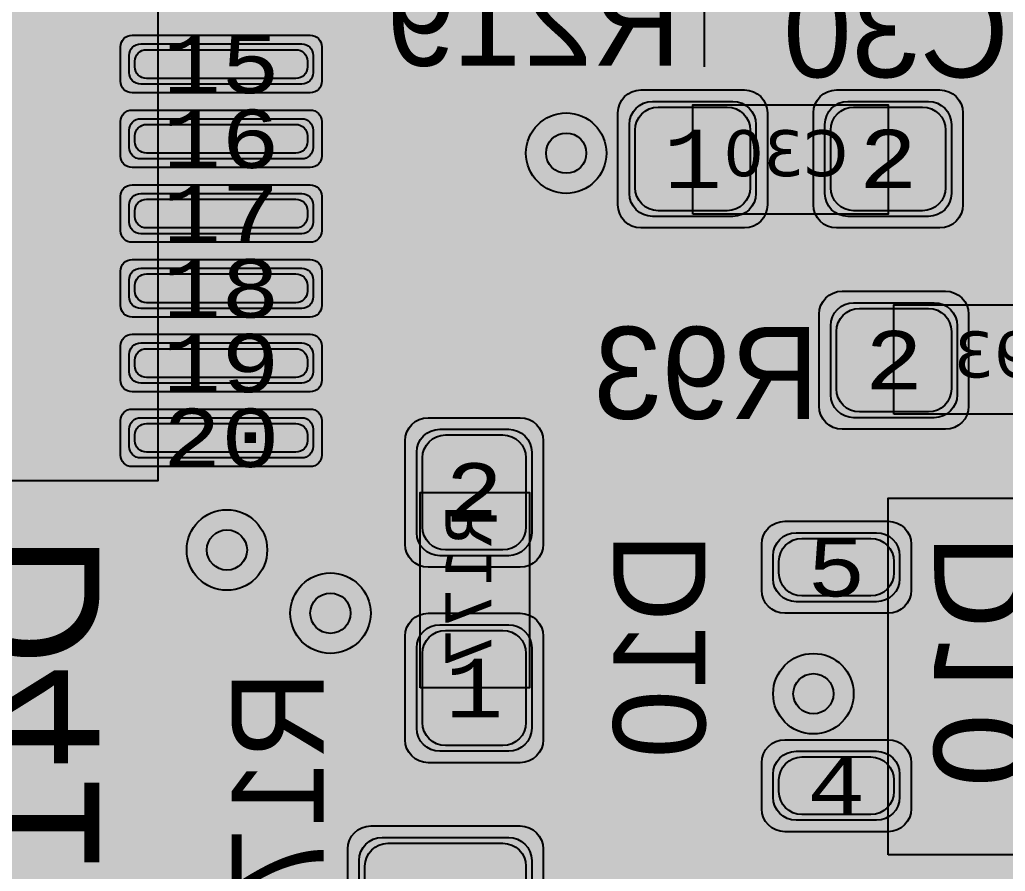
# Model space of a CAD drawing. Extents: x -98 to 119, y -207 to 98.
# Drawn here: x 9.3 to 17.87, y 8.56 to 15.96 of the extents above; entities that cross this region are included whole.
import ezdxf
from ezdxf.enums import TextEntityAlignment as Align

# ---------------------------------------------------------------- set-up
doc = ezdxf.new("R2010")
doc.units = 0
doc.header["$MEASUREMENT"] = 0
for name, color, linetype in [('ASSEMBLY_OUTLINES_BTM', 191, 'CONTINUOUS'), ('ASSEMBLY_PART_NUMBERS_BTM', 191, 'CONTINUOUS'), ('ASSEMBLY_PART_NUMBERS_TOP', 102, 'CONTINUOUS'), ('ASSEMBLY_REF_DES_BTM', 191, 'CONTINUOUS'), ('BOARD_OUTLINE', 10, 'CONTINUOUS'), ('DRILL_DRAWING', 21, 'CONTINUOUS'), ('GENERATED_SILKSCREEN_BTM', 255, 'CONTINUOUS'), ('MANUFACTURING_OUTLINES', 10, 'CONTINUOUS'), ('PART_PADS_SMD_BTM', 230, 'CONTINUOUS'), ('PIN_NUMBERS_BTM', 8, 'CONTINUOUS'), ('PIN_NUMBERS_TOP', 8, 'CONTINUOUS'), ('PLACEMENT_OUTLINES_BTM', 222, 'CONTINUOUS'), ('PLANE_DATA_LAYER_BOTTOM', 230, 'CONTINUOUS'), ('PLANE_SHAPES_LAYER_BOTTOM', 230, 'CONTINUOUS'), ('PLANE_SHAPES_LAYER_TOP', 150, 'CONTINUOUS'), ('ROUTE_BORDER', 151, 'CONTINUOUS'), ('SILKSCREEN_OUTLINES_BTM', 211, 'CONTINUOUS'), ('SILKSCREEN_REF_DES_BTM', 211, 'CONTINUOUS'), ('SOLDERMASK_PADS_BTM', 12, 'CONTINUOUS'), ('SOLDERPASTE_PADS_BTM', 12, 'CONTINUOUS'), ('TRACES_LAYER_BOTTOM', 230, 'CONTINUOUS'), ('TRACES_LAYER_TOP', 150, 'CONTINUOUS'), ('VIA_HOLES_LAYER_BOTTOM', 30, 'CONTINUOUS'), ('VIA_HOLES_LAYER_TOP', 30, 'CONTINUOUS'), ('VIA_PADS_LAYER_BOTTOM', 230, 'CONTINUOUS'), ('VIA_PADS_LAYER_TOP', 150, 'CONTINUOUS')]:
    doc.layers.add(name, color=color, linetype=linetype)
doc.styles.add('COURIER_NEW', font='COUR.TTF')
doc.styles.add('VERDANA', font='verdana.TTF')
doc.styles.add('VERIBEST_GERBER_0', font='txt')

msp = doc.modelspace()

# ---------------------------------------------------------------- hatches: boundary and pattern name
at = {"layer": 'PLANE_DATA_LAYER_BOTTOM'}
h = msp.add_hatch(color=256, dxfattribs=at)
h.paths.add_polyline_path([(-96.5, 0, -1), (96.5, 0, -1)], flags=0)
h.paths.add_polyline_path([(92.251979, -7.43598, 0.72698816), (92.479659, -3.637852, -0.30860979), (92.431259, -3.566904, -0.00963525), (92.431316, -3.563968, 0.00963501), (92.5, -0.000006), (92.5, 0.000001, 0.05332526), (90.407665, 19.562826, -0.05332692), (90.405941, 19.578942), (90.405941, 19.578943, -0.23821791), (90.436919, 19.640273, 0.66175504), (89.584154, 23.221888, -0.29529758), (89.523137, 23.277841, 0.02240102), (87.08146, 31.194059, -0.0862063), (87.076996, 31.219756), (87.076996, 31.219757, -0.21018391), (87.101696, 31.275919, 0.67938251), (85.774921, 34.749845, -0.30186499), (85.705267, 34.797373, 0.04791583), (77.514669, 50.475005, -0.14530744), (77.502324, 50.516585, -0.1239887), (77.511414, 50.552678, 0.60660899), (75.516892, 53.486368, -0.27423899), (75.44586, 53.517962, 0.02152308), (70.565432, 59.806101, -0.17759524), (70.547363, 59.855368), (70.547363, 59.855369, -0.1118333), (70.5548, 59.888203, 0.66175545), (68.116894, 62.64715, -0.29529737), (68.036725, 62.667806, 0.05833458), (51.722715, 76.687749, -0.24933783), (51.689123, 76.750923), (51.689123, 76.750924, -0.06075989), (51.691357, 76.76924, 0.7149664), (48.509213, 78.818582, -0.31487112), (48.42205, 78.81342, 0.02280668), (41.042088, 82.896302, -0.28513695), (40.999698, 82.964591), (40.999698, 82.964596, -0.00424702), (40.999709, 82.965891, 0.64704661), (37.697353, 84.5176, -0.28975486), (37.616734, 84.505806, 0.05294354), (19.031563, 90.52099, -0.30833592), (18.972104, 90.582877, 0.69698225), (15.284156, 91.27756, -0.30833961), (15.206255, 91.241547, 0.02237069), (6.993138, 92.235275, -0.31520437), (6.925536, 92.290658, 0.71588806), (3.14462, 92.496703, -0.31520526), (3.0714, 92.448994, 0.06346806), (-20.215283, 90.264015, -0.32014225), (-20.296827, 90.298428, 0.72963938), (-23.995319, 89.386755, -0.32014403), (-24.051528, 89.318386, 0.01866354), (-30.645576, 87.275991, -0.30986574), (-30.72878, 87.298418, 0.70117084), (-34.249879, 85.978007, -0.00275269), (-34.249874, 85.977168, -0.30685575), (-34.29782, 85.9064, 0.04916641), (-50.410548, 77.556603, -0.32354836), (-50.499711, 77.561018, 0.73921276), (-53.660594, 75.408706, -0.07516987), (-53.657188, 75.386179), (-53.657188, 75.386178, -0.24247942), (-53.68916, 75.324127, 0.01996774), (-59.527063, 70.80098, -0.29848709), (-59.610009, 70.791065, 0.55672441), (-62.5, 69), (-62.5, 68.999999, 0.08270852), (-62.392031, 68.351756, -0.29848757), (-62.412702, 68.270818, 0.06718659), (-78.279974, 49.27977, -0.27781781), (-78.350169, 49.24438, 0.43635087), (-80.5, 47.25), (-80.5, 47.249999, 0.14146633), (-80.192238, 46.184011, -0.14146588), (-80.180512, 46.143397), (-80.180512, 46.143396, -0.13119073), (-80.190652, 46.105416, 0.01929482), (-83.506407, 39.786053, -0.3122068), (-83.581614, 39.742899, 0.43912347), (-85.75, 37.75, 0.20482962), (-85.131688, 36.303992, -0.20483071), (-85.10813, 36.248899), (-85.10813, 36.248898, -0.10091901), (-85.114214, 36.219062, 0.04809776), (-90.466303, 19.289839, -0.31487042), (-90.530154, 19.230281, 0.71496565), (-91.24073, 15.512631, -0.26937831), (-91.202277, 15.446437), (-91.202277, 15.446436, -0.04192983), (-91.203345, 15.433723, 0.01884133), (-92.106444, 8.523669, -0.32827121), (-92.166453, 8.456161, 0.35402801), (-93.75, 6.5), (-93.75, 6.499999, 0.3147083), (-92.438077, 4.622088, -0.31470689), (-92.388093, 4.55054), (-92.388093, 4.550537, -0.01228575), (-92.388185, 4.546794, 0.01229418), (-92.5, 0.00001), (-92.5, -0.000004, 0.05293339), (-90.438132, -19.421494, -0.32940864), (-90.475468, -19.504015, 0.27173254), (-91.5, -21.25, 0.40159771), (-89.586502, -23.248128, -0.32940451), (-89.516056, -23.305059, 0.02130735), (-87.207653, -30.839509, -0.32217733), (-87.232533, -30.924924, 0.23066593), (-88, -32.499999), (-88, -32.5, 0.43149503), (-85.882787, -34.496562, -0.3221788), (-85.807634, -34.544174, 0.04801617), (-77.643233, -50.277018, -0.30387878), (-77.644537, -50.3618, 0.152519), (-78, -51.499999), (-78, -51.5, 0.48198292), (-75.552374, -53.449264, -0.30388342), (-75.473145, -53.479475, 0.02199125), (-70.483925, -59.90214, -0.3186215), (-70.47622, -59.989968, 0.72539906), (-67.952631, -62.834176, -0.31862421), (-67.866344, -62.852281, 0.06239253), (-50.265124, -77.650932, -0.25435623), (-50.230332, -77.714899), (-50.230332, -77.7149, -0.03445317), (-50.231054, -77.725364, 0.03445193), (-50.25, -78), (-50.25, -78.000001, 0.60330822), (-47.119729, -79.649997, -0.29136265), (-47.037917, -79.64725, 0.02294124), (-39.54278, -83.621879, -0.2900128), (-39.499155, -83.690765), (-39.499155, -83.690766, -0.00713035), (-39.499186, -83.692939, 0.00713296), (-39.5, -83.749994), (-39.5, -83.75, 0.65808296), (-36.126004, -85.203319, -0.29776298), (-36.043963, -85.188513, 0.04901634), (-18.771876, -90.575199, -0.30186131), (-18.712566, -90.635139, 0.67938177), (-15.056336, -91.31372, -0.30186438), (-14.979467, -91.279054, 0.02174912), (-6.993138, -92.235275, -0.31520437), (-6.925536, -92.290658, 0.71588806), (-3.14462, -92.496703, -0.31520526), (-3.0714, -92.448994, 0.06250827), (19.869968, -90.340657, -0.3455664), (19.954737, -90.381493, 0.79435682), (23.75, -89.500001), (23.75, -89.499973, 0.00508686), (23.749586, -89.459281, -0.34558849), (23.806159, -89.384097, 0.02146945), (31.383958, -87.013201, -0.31444693), (31.468175, -87.035889, 0.70013084), (35, -85.75), (35, -85.749988, 0.00909926), (34.998675, -85.677212, -0.00905723), (34.998625, -85.674452), (34.998625, -85.674439, -0.3044722), (35.045955, -85.60392, 0.04798546), (50.721249, -77.353765, -0.31444166), (50.808431, -77.356288, 0.61621831), (54, -75.75), (54, -75.749999, 0.06775817), (53.927211, -75.215343, -0.06775352), (53.924438, -75.194974), (53.924438, -75.194973, -0.24153729), (53.95619, -75.13308, 0.02236582), (60.452055, -70.01285, -0.31311155), (60.538488, -70.003709, 0.71009535), (63.344013, -67.475653, -0.09971759), (63.33807, -67.446151), (63.33807, -67.44615, -0.20692806), (63.362073, -67.390635, 0.05820555), (77.187807, -50.973449, -0.31748667), (77.269693, -50.94147, 0.72222414), (79.294241, -47.729048, -0.17387366), (79.276877, -47.680625, -0.13609457), (79.287761, -47.641379, 0.02052348), (82.926938, -40.980152, -0.3530032), (83.013777, -40.939997, 0.48811211), (85.5, -39), (85.5, -38.999999, 0.2400736), (84.675602, -37.381988, -0.24007295), (84.644192, -37.320342), (84.644192, -37.320341, -0.10410562), (84.650658, -37.289623, 0.05054674), (90.411157, -19.546683, -0.32146983), (90.476988, -19.487077, 0.38127918), (92.25, -17.5, 0.2751437), (91.203224, -15.741772, -0.27514249), (91.163342, -15.674784), (91.163342, -15.674783, -0.04255495), (91.164442, -15.661882, 0.02223578), (92.195155, -7.50356, -0.31919634)], flags=0)
at = {"layer": 'PLANE_SHAPES_LAYER_BOTTOM'}
h = msp.add_hatch(color=256, dxfattribs=at)
h.paths.add_polyline_path([(-96.5, 0, -1), (96.5, 0, -1)], flags=0)
h.paths.add_polyline_path([(-92.5, 0, -1), (92.5, 0, -1)], flags=0)
at = {"layer": 'PLANE_SHAPES_LAYER_TOP'}
h = msp.add_hatch(color=256, dxfattribs=at)
h.paths.add_polyline_path([(-96.31345, 0, -1), (96.81345, 0, -1)], flags=0)
h.paths.add_polyline_path([(-92.25, 0, -1), (92.75, 0, -1)], flags=0)
h = msp.add_hatch(color=256, dxfattribs=at)
h.paths.add_polyline_path([(46.25, -35.15), (43.875, -38), (28.75, -38), (32.25, -34.5), (32.25, -30.5), (35.75, -30.5), (35.75, -27), (14.25, -27), (14.25, -24), (-10, -24), (-10, -18.75), (1.75, -18.75), (1.75, -9.25), (-10, -9.25), (-10, 32.75), (1.75, 32.75), (1.75, 34.25), (20.25, 34.25), (20.25, 25.25), (22.25, 23.25), (34.5, 23.25), (34.5, -26.5), (41.25, -26.5), (41.25, -20.5), (46.25, -20.5)])
h.paths.add_polyline_path([(-8.75, 10.25), (-8.75, 19.5), (1.25, 19.5), (1.25, 10.25)], flags=16)
h.paths.add_polyline_path([(6, 27.25), (6, 29.75), (15.45, 29.75), (15.45, 27.25)], flags=16)
at = {"layer": 'VIA_HOLES_LAYER_BOTTOM'}
h = msp.add_hatch(color=256, dxfattribs=at)
edge = h.paths.add_edge_path()
edge.add_arc((14.05, 14.8), 0.175, 0, 360)
h = msp.add_hatch(color=256, dxfattribs=at)
edge = h.paths.add_edge_path()
edge.add_arc((11.1, 11.35), 0.175, 0, 360)
h = msp.add_hatch(color=256, dxfattribs=at)
edge = h.paths.add_edge_path()
edge.add_arc((12, 10.8), 0.175, 0, 360)
h = msp.add_hatch(color=256, dxfattribs=at)
edge = h.paths.add_edge_path()
edge.add_arc((16.2, 10.1), 0.175, 0, 360)
at = {"layer": 'VIA_HOLES_LAYER_TOP'}
h = msp.add_hatch(color=256, dxfattribs=at)
edge = h.paths.add_edge_path()
edge.add_arc((14.05, 14.8), 0.175, 0, 360)
h = msp.add_hatch(color=256, dxfattribs=at)
edge = h.paths.add_edge_path()
edge.add_arc((11.1, 11.35), 0.175, 0, 360)
h = msp.add_hatch(color=256, dxfattribs=at)
edge = h.paths.add_edge_path()
edge.add_arc((12, 10.8), 0.175, 0, 360)
h = msp.add_hatch(color=256, dxfattribs=at)
edge = h.paths.add_edge_path()
edge.add_arc((16.2, 10.1), 0.175, 0, 360)

# ---------------------------------------------------------------- linework, layer by layer
at = {"layer": 'ASSEMBLY_OUTLINES_BTM'}
for points, const_width in [([(6, 11.95), (6, 18.55), (10.5, 18.55), (10.5, 11.95)], 0.2), ([(16.85, 8.7), (16.85, 11.8), (18.65, 11.8), (18.65, 8.7)], 0.1)]:
    msp.add_lwpolyline(points, close=True, dxfattribs=dict(at, const_width=const_width))
for points in [[(15.15, 14.27), (15.15, 15.22), (16.85, 15.22), (16.85, 14.27)], [(16.9, 12.53), (16.9, 13.48), (18.6, 13.48), (18.6, 12.53)], [(12.78, 10.15), (12.78, 11.85), (13.73, 11.85), (13.73, 10.15)]]:
    msp.add_lwpolyline(points, close=True, dxfattribs=at)
at = {"layer": 'BOARD_OUTLINE', "const_width": 0.1}
msp.add_lwpolyline([(-97.5, 0, -1), (97.5, 0, -1)], format="xyb", close=True, dxfattribs=at)
at = {"layer": 'GENERATED_SILKSCREEN_BTM', "const_width": 0.15}
for points in [[(15.25, 23.4), (15.25, 15.55)], [(13.1752, 16.28), (13.1752, 15.5792), (13.3152, 15.5792)], [(12.6696, 16.2128), (12.6696, 16.0096), (12.5464, 15.908), (12.288, 15.908), (12.1632, 16.0096), (12.1632, 16.2128), (12.288, 16.3136), (12.5464, 16.3136), (12.6696, 16.2128)], [(13.3152, 15.5792), (13.3216, 15.5776), (13.3256, 15.5744), (13.3272, 15.5688), (13.328, 15.5624), (13.3272, 15.5568), (13.3256, 15.5512), (13.3216, 15.5472), (13.3152, 15.5464), (13.0032, 15.5464), (12.9976, 15.5472), (12.9928, 15.5512), (12.9904, 15.5568), (12.9896, 15.5624), (12.9904, 15.5688), (12.9928, 15.5744), (12.9976, 15.5776), (13.0032, 15.5792), (13.144, 15.5792), (13.144, 16.3304)], [(14.9432, 16.3304), (14.9432, 15.5624), (14.9416, 15.556), (14.9376, 15.552), (14.9328, 15.5496), (14.9272, 15.5488), (14.9208, 15.5496), (14.9152, 15.552), (14.9112, 15.556), (14.9096, 15.5624), (14.9096, 15.9304), (14.5336, 15.9304), (14.4024, 15.5576), (14.3992, 15.552), (14.3936, 15.5488), (14.388, 15.548), (14.3824, 15.5496), (14.3776, 15.552), (14.3736, 15.556), (14.372, 15.5616), (14.3728, 15.568), (14.504, 15.9408), (14.376, 16.0424)], [(14.9096, 16.3136), (14.5272, 16.3136), (14.4024, 16.2128), (14.4024, 16.064), (14.5272, 15.9624), (14.9096, 15.9624), (14.9096, 16.3136)], [(12.1312, 16.2208), (12.1312, 15.672), (12.132, 15.6696), (12.1336, 15.664), (12.1344, 15.6624), (12.1368, 15.6592), (12.2712, 15.5496), (12.2752, 15.548), (12.276, 15.5472), (12.2784, 15.5472), (12.2792, 15.5464), (12.28, 15.5464), (12.2816, 15.5464), (12.5512, 15.5464), (12.5544, 15.5472), (12.5576, 15.548), (12.5608, 15.5496)], [(12.5608, 15.5496), (12.6952, 15.6592), (12.6976, 15.6608), (12.6992, 15.6632), (12.7, 15.668), (12.6992, 15.6736), (12.6968, 15.6792), (12.6928, 15.6832), (12.688, 15.6864), (12.6824, 15.6872), (12.6768, 15.6856), (12.5464, 15.5792), (12.288, 15.5792), (12.1632, 15.68), (12.1632, 15.9672), (12.272, 15.8792), (12.2752, 15.8776), (12.276, 15.8768), (12.2784, 15.876), (12.2816, 15.876), (12.5512, 15.876), (12.5544, 15.876), (12.5592, 15.8776), (12.5608, 15.8792), (12.6952, 15.988), (12.6976, 15.9888), (12.6984, 15.9904), (12.7, 15.9928), (12.7016, 15.9984), (12.7024, 16.0016), (12.7024, 16.2208)], [(16.2492, 16.1128), (16.2492, 15.58), (16.202, 15.54), (15.8148, 16.1712), (15.8676, 16.2136), (16.126, 16.2136), (16.2492, 16.1128)], [(16.1764, 15.5192), (16.126, 15.4792), (15.8676, 15.4792), (15.7428, 15.58), (15.7428, 16.1128), (15.79, 16.1504), (16.1764, 15.5192)], [(13.6208, 16.0976), (14.1536, 15.6648), (14.1536, 15.5792), (13.6312, 15.5792), (13.6256, 15.5776), (13.6208, 15.5744), (13.6184, 15.5688), (13.6176, 15.5624), (13.6184, 15.5568), (13.6208, 15.5512), (13.6256, 15.548), (13.6312, 15.5464), (14.1704, 15.5464), (14.1768, 15.548), (14.1808, 15.552), (14.1848, 15.556), (14.1864, 15.5624), (14.1864, 15.672), (14.1856, 15.6744), (14.184, 15.68), (14.1824, 15.6824), (14.1816, 15.684), (14.1792, 15.6856), (13.6472, 16.1192)], [(15.7108, 16.1208), (15.7108, 15.572), (15.7116, 15.5696), (15.7132, 15.564), (15.714, 15.5624), (15.7164, 15.5592), (15.8508, 15.4496), (15.854, 15.4488), (15.8564, 15.448), (15.8572, 15.4472), (15.8588, 15.4464), (15.8612, 15.4464), (16.1308, 15.4464), (16.134, 15.4472), (16.1372, 15.448), (16.1404, 15.4496), (16.2748, 15.5592), (16.2772, 15.5608), (16.278, 15.5616), (16.2796, 15.564), (16.2812, 15.5696), (16.282, 15.572), (16.282, 16.1208)], [(16.4668, 16.1208), (16.4668, 15.956), (16.4676, 15.9536), (16.4692, 15.948), (16.47, 15.944), (16.4724, 15.9424), (16.59, 15.8464), (16.4724, 15.7504), (16.4716, 15.7488), (16.47, 15.7472), (16.4692, 15.7464), (16.4692, 15.7448), (16.4676, 15.7392), (16.4668, 15.7368), (16.4668, 15.572), (16.4676, 15.568), (16.4692, 15.5648), (16.47, 15.5616), (16.4724, 15.5592), (16.6076, 15.4496), (16.6108, 15.448), (16.6116, 15.4472), (16.614, 15.4472), (16.6148, 15.4464), (16.6156, 15.4464), (16.618, 15.4464), (16.8876, 15.4464), (16.8908, 15.4472), (16.894, 15.448), (16.8964, 15.4496)], [(16.8964, 15.4496), (17.0316, 15.5592), (17.034, 15.5608), (17.0356, 15.5632), (17.0364, 15.5656), (17.0364, 15.568), (17.0356, 15.5736), (17.0324, 15.5792), (17.0284, 15.5832), (17.0236, 15.5864), (17.018, 15.5872), (17.0124, 15.5856), (16.882, 15.4792), (16.6236, 15.4792), (16.4988, 15.58), (16.4988, 15.7288), (16.622, 15.8304), (16.7548, 15.8304), (16.7612, 15.832), (16.7652, 15.8352), (16.7676, 15.8408), (16.7684, 15.8464), (16.7676, 15.852), (16.7652, 15.8568), (16.7612, 15.8608), (16.7548, 15.8624), (16.622, 15.8624), (16.4988, 15.964), (16.4988, 16.1128)], [(17.7596, 16.1128), (17.7596, 15.58), (17.6364, 15.4792), (17.378, 15.4792), (17.246, 15.5856), (17.2428, 15.5872), (17.2388, 15.588), (17.2348, 15.5872), (17.2308, 15.5848), (17.2268, 15.5816), (17.2244, 15.5776), (17.2228, 15.5728), (17.222, 15.568), (17.2236, 15.5632), (17.2268, 15.5592), (17.362, 15.4496), (17.3652, 15.448), (17.366, 15.4472), (17.3684, 15.4472), (17.3692, 15.4464), (17.37, 15.4464), (17.3724, 15.4464), (17.642, 15.4464), (17.6452, 15.4472), (17.6484, 15.448), (17.6508, 15.4496)], [(17.6508, 15.4496), (17.7852, 15.5592), (17.7892, 15.5616), (17.79, 15.5648), (17.7916, 15.568), (17.7924, 15.572), (17.7924, 16.1208)], [(14.4888, 12.4796), (14.624, 12.5892), (14.6264, 12.5908), (14.628, 12.5932), (14.6288, 12.5956), (14.6288, 12.598), (14.628, 12.6036), (14.6248, 12.6092), (14.6208, 12.6132), (14.616, 12.6164), (14.6104, 12.6172), (14.6048, 12.6156), (14.4744, 12.5092), (14.216, 12.5092), (14.0912, 12.61), (14.0912, 12.7588), (14.2144, 12.8604), (14.3472, 12.8604), (14.3536, 12.862), (14.3576, 12.8652), (14.36, 12.8708), (14.3608, 12.8764), (14.36, 12.882), (14.3576, 12.8868), (14.3536, 12.8908), (14.3472, 12.8924), (14.2144, 12.8924), (14.0912, 12.994), (14.0912, 13.1428), (14.216, 13.2436), (14.4744, 13.2436), (14.6048, 13.1372), (14.6104, 13.1356), (14.616, 13.1364), (14.6208, 13.1388), (14.6248, 13.1436), (14.628, 13.1484), (14.6288, 13.154), (14.6288, 13.1572), (14.628, 13.1596), (14.6264, 13.162), (14.624, 13.1636), (14.4888, 13.2732), (14.4864, 13.274), (14.484, 13.2748), (14.4832, 13.2756), (14.48, 13.2764), (14.2104, 13.2764), (14.2064, 13.2756), (14.2048, 13.2748), (14.2032, 13.274), (14.2, 13.2732), (14.0648, 13.1636), (14.0624, 13.1596), (14.0616, 13.1564), (14.06, 13.154), (14.0592, 13.1508), (14.0592, 12.986), (14.06, 12.9836), (14.0616, 12.978), (14.0624, 12.974), (14.0648, 12.9724), (14.1824, 12.8764), (14.0648, 12.7804), (14.064, 12.7788), (14.0624, 12.7772), (14.0616, 12.7764), (14.0616, 12.7748), (14.06, 12.7692), (14.0592, 12.7668), (14.0592, 12.602), (14.06, 12.598), (14.0616, 12.5948), (14.0624, 12.5916), (14.0648, 12.5892), (14.2, 12.4796), (14.2032, 12.478), (14.204, 12.4772), (14.2064, 12.4772), (14.2072, 12.4764), (14.208, 12.4764), (14.2104, 12.4764), (14.48, 12.4764), (14.4832, 12.4772), (14.4864, 12.478), (14.4888, 12.4796)], [(15.2448, 12.4796), (15.3792, 12.5892), (15.3816, 12.5908), (15.3832, 12.5932), (15.384, 12.598), (15.3832, 12.6036), (15.3808, 12.6092), (15.3768, 12.6132), (15.372, 12.6164), (15.3664, 12.6172), (15.3608, 12.6156), (15.2304, 12.5092), (14.972, 12.5092), (14.8472, 12.61), (14.8472, 12.8972), (14.956, 12.8092), (14.9592, 12.8076), (14.96, 12.8068), (14.9624, 12.806), (14.9656, 12.806), (15.2352, 12.806), (15.2384, 12.806), (15.2432, 12.8076), (15.2448, 12.8092), (15.3792, 12.918), (15.3816, 12.9188), (15.3824, 12.9204), (15.384, 12.9228), (15.3856, 12.9284), (15.3864, 12.9316), (15.3864, 13.1508), (15.3856, 13.1548), (15.384, 13.158), (15.3824, 13.1604), (15.3816, 13.1612), (15.3792, 13.1636), (15.2448, 13.2732), (15.2416, 13.274), (15.24, 13.2748), (15.2384, 13.2756), (15.2352, 13.2764), (14.9656, 13.2764), (14.9624, 13.2756), (14.9608, 13.2748), (14.9584, 13.274), (14.9552, 13.2732), (14.8208, 13.1636), (14.8184, 13.1596), (14.8176, 13.1564), (14.816, 13.154), (14.8152, 13.1508), (14.8152, 12.602), (14.816, 12.5996), (14.8176, 12.594), (14.8184, 12.5924), (14.8208, 12.5892), (14.9552, 12.4796), (14.9592, 12.478), (14.96, 12.4772), (14.9624, 12.4772), (14.9632, 12.4764), (14.964, 12.4764), (14.9656, 12.4764), (15.2352, 12.4764), (15.2384, 12.4772), (15.2416, 12.478), (15.2448, 12.4796)], [(15.3536, 13.1428), (15.3536, 12.9396), (15.2304, 12.838), (14.972, 12.838), (14.8472, 12.9396), (14.8472, 13.1428), (14.972, 13.2436), (15.2304, 13.2436), (15.3536, 13.1428)], [(15.576, 12.9724), (15.5736, 12.974), (15.5728, 12.978), (15.5712, 12.982), (15.5704, 12.986), (15.5704, 13.1508), (15.5712, 13.1548), (15.5728, 13.1572), (15.5728, 13.1596), (15.5736, 13.1604), (15.5752, 13.1612), (15.576, 13.1628), (15.712, 13.2732), (15.716, 13.2748), (15.7192, 13.2756), (15.7224, 13.2764), (16.1256, 13.2764), (16.1328, 13.2748), (16.1376, 13.2708), (16.1416, 13.266), (16.1432, 13.2604), (16.1432, 12.4924), (16.1416, 12.486), (16.1376, 12.482), (16.1328, 12.4796), (16.1272, 12.4788), (16.1208, 12.4796), (16.1152, 12.482), (16.1112, 12.486), (16.1096, 12.4924), (16.1096, 12.8604), (15.7336, 12.8604), (15.6024, 12.4876), (15.5992, 12.482), (15.5936, 12.4788), (15.588, 12.478), (15.5824, 12.4796), (15.5776, 12.482), (15.5736, 12.486), (15.572, 12.4916), (15.5728, 12.498), (15.704, 12.8708), (15.576, 12.9724)], [(16.1096, 13.2436), (15.7272, 13.2436), (15.6024, 13.1428), (15.6024, 12.994), (15.7272, 12.8924), (16.1096, 12.8924), (16.1096, 13.2436)], [(8.8092, 11.3392), (9.9612, 11.3392), (9.9708, 11.3368), (9.9768, 11.3296), (9.984, 11.3236), (9.9852, 11.3152), (9.9852, 10.708), (9.9852, 10.7032), (9.984, 10.7008), (9.9828, 10.6972), (9.9804, 10.6924), (9.816, 10.4896), (9.8112, 10.486), (9.8088, 10.4848), (9.8028, 10.4824), (9.7968, 10.4812), (8.9736, 10.4812)], [(14.46, 10.9616), (14.4584, 10.9656), (14.4576, 10.968), (14.4568, 10.972), (14.4568, 11.3768), (14.4584, 11.3824), (14.4624, 11.3864), (14.4672, 11.3912), (14.4728, 11.3928), (15.2408, 11.3928), (15.2472, 11.3912), (15.2512, 11.3864), (15.256, 11.3824), (15.2568, 11.3768), (15.2568, 10.972), (15.2568, 10.9688), (15.256, 10.9672), (15.2552, 10.9648), (15.2536, 10.9616), (15.144, 10.8264), (15.1408, 10.824), (15.1392, 10.8232), (15.1352, 10.8216), (15.1312, 10.8208), (14.5824, 10.8208), (14.5784, 10.8216), (14.576, 10.8232), (14.5736, 10.8232), (14.5728, 10.824), (14.572, 10.8256), (14.5696, 10.8264), (14.46, 10.9616)], [(14.4896, 11.3592), (14.4896, 10.9776), (14.5904, 10.8528), (15.1232, 10.8528), (15.224, 10.9776), (15.224, 11.3592), (14.4896, 11.3592)], [(8.8344, 11.2888), (8.8344, 10.7164), (8.9856, 10.5292), (9.7848, 10.5292), (9.936, 10.7164), (9.936, 11.2888), (8.8344, 11.2888)], [(15.224, 10.5208), (15.2256, 10.5272), (15.2288, 10.5304), (15.2344, 10.5328), (15.2408, 10.5336), (15.2464, 10.5328), (15.252, 10.5304), (15.256, 10.5272), (15.2568, 10.5208), (15.2568, 10.2088), (15.256, 10.2032), (15.252, 10.1984), (15.2464, 10.196), (15.2408, 10.1952), (15.2344, 10.196), (15.2288, 10.1984), (15.2256, 10.2032), (15.224, 10.2088), (15.224, 10.3496), (14.4728, 10.3496), (14.4672, 10.3504), (14.4632, 10.3528), (14.4608, 10.3568), (14.46, 10.3624), (14.4592, 10.3664), (14.4592, 10.3704), (14.4608, 10.3736), (14.464, 10.3768), (14.6832, 10.5328), (14.6888, 10.5352), (14.6944, 10.5352), (14.6992, 10.5328), (14.7032, 10.5288), (14.7064, 10.524), (14.708, 10.5184), (14.708, 10.5152), (14.7064, 10.5128), (14.7048, 10.5104), (14.7024, 10.5088), (14.5232, 10.3808), (15.224, 10.3808), (15.224, 10.5208)], [(8.826, 9.4696), (9.5544, 10.198), (9.5616, 10.2028), (9.5688, 10.2052), (9.576, 10.204), (9.5844, 10.1992), (9.5904, 10.1968), (9.594, 10.192), (9.5964, 10.1872), (9.5976, 10.1812), (9.5976, 9.4756), (9.9612, 9.4756)], [(11.4408, 9.6252), (11.4392, 9.6228), (11.4352, 9.622), (11.4312, 9.6196), (11.4272, 9.6196), (11.2624, 9.6196), (11.2584, 9.6196), (11.256, 9.622), (11.2536, 9.622), (11.2528, 9.6228), (11.252, 9.6236), (11.2496, 9.6252), (11.14, 9.7612), (11.1384, 9.7652), (11.1376, 9.7676), (11.1368, 9.7716), (11.1368, 10.1748), (11.1384, 10.182), (11.1424, 10.186), (11.1472, 10.1908), (11.1528, 10.1924), (11.9208, 10.1924), (11.9272, 10.1908), (11.9312, 10.1868), (11.9336, 10.182), (11.9344, 10.1764), (11.9336, 10.17), (11.9312, 10.1644), (11.9272, 10.1604), (11.9208, 10.1588), (11.5528, 10.1588), (11.5528, 9.7828), (11.9256, 9.6516), (11.9312, 9.6484), (11.9344, 9.6428), (11.9352, 9.6364), (11.9336, 9.6316), (11.9312, 9.6268), (11.9264, 9.6228), (11.9216, 9.6204), (11.9152, 9.622), (11.5424, 9.7532), (11.4408, 9.6252)], [(11.1696, 10.1588), (11.1696, 9.7756), (11.2704, 9.6516), (11.4192, 9.6516), (11.5208, 9.7756), (11.5208, 10.1588), (11.1696, 10.1588)], [(9.5484, 10.1212), (8.904, 9.4756), (9.5484, 9.4756), (9.5484, 10.1212)], [(14.5696, 9.9008), (14.46, 9.7664), (14.4592, 9.7632), (14.4584, 9.7608), (14.4576, 9.76), (14.4568, 9.7568), (14.4568, 9.4872), (14.4576, 9.484), (14.4576, 9.4832), (14.4584, 9.4824), (14.4592, 9.48), (14.46, 9.4768), (14.5696, 9.3424), (14.5736, 9.34), (14.5768, 9.3392), (14.5792, 9.3376), (14.5824, 9.3368), (15.1312, 9.3368), (15.1336, 9.3376), (15.1392, 9.3392), (15.1408, 9.34), (15.144, 9.3424), (15.2536, 9.4768), (15.2544, 9.48), (15.2552, 9.4816), (15.256, 9.4832), (15.2568, 9.4848), (15.2568, 9.4872), (15.2568, 9.7568), (15.256, 9.76), (15.2552, 9.7632), (15.2536, 9.7664), (15.144, 9.9008), (15.1424, 9.9024), (15.1416, 9.904), (15.1392, 9.9056), (15.1336, 9.9072), (15.1312, 9.908), (14.5824, 9.908), (14.5792, 9.9072), (14.5768, 9.9056), (14.5736, 9.904), (14.5696, 9.9008)], [(14.5904, 9.8752), (15.1232, 9.8752), (15.1632, 9.828), (14.532, 9.4408), (14.4896, 9.4936), (14.4896, 9.752), (14.5904, 9.8752)], [(15.184, 9.8024), (15.224, 9.752), (15.224, 9.4936), (15.1232, 9.3688), (14.5904, 9.3688), (14.5528, 9.416), (15.184, 9.8024)], [(9.9612, 9.4756), (9.9708, 9.4744), (9.9768, 9.4684), (9.9804, 9.46), (9.9816, 9.4516), (9.9804, 9.4432), (9.9768, 9.436), (9.9708, 9.43), (9.9612, 9.4276), (9.5976, 9.4276), (9.5976, 9.3712), (9.5952, 9.3628), (9.5904, 9.3556), (9.582, 9.352), (9.5736, 9.3508), (9.564, 9.352), (9.5556, 9.3556), (9.5496, 9.3628), (9.5484, 9.3712), (9.5484, 9.4276), (8.8428, 9.4276)], [(11.904, 9.3204), (11.9056, 9.3268), (11.9088, 9.33), (11.9144, 9.3324), (11.9208, 9.3332), (11.9264, 9.3324), (11.932, 9.33), (11.936, 9.3268), (11.9368, 9.3204), (11.9368, 9.0084), (11.936, 9.0028), (11.932, 8.998), (11.9264, 8.9956), (11.9208, 8.9948), (11.9144, 8.9956), (11.9088, 8.998), (11.9056, 9.0028), (11.904, 9.0084), (11.904, 9.1492), (11.1528, 9.1492), (11.1472, 9.15), (11.1432, 9.1524), (11.1408, 9.1564), (11.14, 9.162), (11.1392, 9.166), (11.1392, 9.17), (11.1408, 9.1732), (11.144, 9.1764), (11.3632, 9.3324), (11.3688, 9.3348), (11.3744, 9.3348), (11.3792, 9.3324), (11.3832, 9.3284), (11.3864, 9.3236), (11.388, 9.318), (11.388, 9.3148), (11.3864, 9.3124), (11.3848, 9.31), (11.3824, 9.3084), (11.2032, 9.1804), (11.904, 9.1804), (11.904, 9.3204)], [(8.8848, 8.6872), (9.936, 8.6872), (9.936, 8.8972)], [(9.936, 8.8972), (9.9384, 8.9068), (9.9432, 8.9116), (9.9516, 8.9152), (9.9612, 8.9164), (9.9696, 8.9152), (9.978, 8.9116), (9.984, 8.9068), (9.9852, 8.8972), (9.9852, 8.4292), (9.984, 8.4208), (9.978, 8.4136), (9.9696, 8.41), (9.9612, 8.4088), (9.9516, 8.41), (9.9432, 8.4136), (9.9384, 8.4208), (9.936, 8.4292), (9.936, 8.6404), (8.8092, 8.6404)], [(11.1368, 8.1524), (11.1368, 8.6924), (11.1384, 8.698), (11.1424, 8.702), (11.1472, 8.7052), (11.1536, 8.706), (11.1592, 8.7052), (11.1648, 8.702), (11.1688, 8.698), (11.1696, 8.6924), (11.1696, 8.1796), (11.9128, 8.5972)], [(11.9128, 8.5972), (11.9184, 8.5988), (11.924, 8.598), (11.9288, 8.594), (11.932, 8.59), (11.9336, 8.5844), (11.9344, 8.5788), (11.932, 8.574), (11.928, 8.57), (11.1608, 8.1388)]]:
    msp.add_lwpolyline(points, dxfattribs=at)
for points in [[(10.499995, 15.825), (10.499995, 15.975), (10.500005, 15.975), (10.500005, 15.825)], [(10.499995, 15.175), (10.499995, 15.325), (10.500005, 15.325), (10.500005, 15.175)], [(10.499995, 14.525), (10.499995, 14.675), (10.500005, 14.675), (10.500005, 14.525)], [(10.499995, 13.875), (10.499995, 14.025), (10.500005, 14.025), (10.500005, 13.875)], [(10.499995, 13.225), (10.499995, 13.375), (10.500005, 13.375), (10.500005, 13.225)], [(10.499995, 12.575), (10.499995, 12.725), (10.500005, 12.725), (10.500005, 12.575)]]:
    msp.add_lwpolyline(points, close=True, dxfattribs=at)
for points in [[(16.283844, 15.220005, 0.00001164), (16.283836, 15.219995), (15.716164, 15.219995, 0.00001164), (15.716156, 15.220005), (16.283844, 15.220005)], [(16.292098, 14.269995), (15.707902, 14.269995, 0.00001223), (15.707911, 14.270005), (16.292089, 14.270005, 0.00001223), (16.292098, 14.269995)], [(18.042098, 13.480005, 0.00001223), (18.042089, 13.479995), (17.457911, 13.479995, 0.00001223), (17.457902, 13.480005), (18.042098, 13.480005)], [(18.033844, 12.529995), (17.466156, 12.529995, 0.00001164), (17.466164, 12.530005), (18.033836, 12.530005, 0.00001164), (18.033844, 12.529995)], [(10.500005, 11.95, -0.41421356), (10.5, 11.949995), (6, 11.949995, -0.41421356), (5.999995, 11.95), (5.999995, 12.075), (6.000005, 12.075), (6.000005, 11.950005), (10.499995, 11.950005), (10.499995, 12.075), (10.500005, 12.075), (10.500005, 11.95)], [(18.650005, 11.556176, 0.00000979), (18.649995, 11.556172), (18.649995, 11.799995), (16.850005, 11.799995), (16.850005, 11.556172, 0.00000979), (16.849995, 11.556176), (16.849995, 11.8, -0.41421356), (16.85, 11.800005), (18.65, 11.800005, -0.41421356), (18.650005, 11.8), (18.650005, 11.556176)], [(12.780005, 10.716164, 0.00001164), (12.779995, 10.716156), (12.779995, 11.283844, 0.00001164), (12.780005, 11.283836), (12.780005, 10.716164)], [(13.730005, 10.707902, 0.00001223), (13.729995, 10.707911), (13.729995, 11.292089, 0.00001223), (13.730005, 11.292098), (13.730005, 10.707902)], [(16.850005, 9.656172, 0.00000979), (16.849995, 9.656176), (16.849995, 10.843824, 0.00000979), (16.850005, 10.843828), (16.850005, 9.656172)], [(18.650005, 8.7, -0.41421356), (18.65, 8.699995), (16.85, 8.699995, -0.41421356), (16.849995, 8.7), (16.849995, 8.943824, 0.00000979), (16.850005, 8.943828), (16.850005, 8.700005), (18.649995, 8.700005), (18.649995, 8.943828, 0.00000979), (18.650005, 8.943824), (18.650005, 8.7)]]:
    msp.add_lwpolyline(points, format="xyb", dxfattribs=at)
at = {"layer": 'MANUFACTURING_OUTLINES'}
msp.add_circle((0, 0), 97.575405, dxfattribs=at)
at = {"layer": 'PART_PADS_SMD_BTM'}
for points in [[(10.25, 15.65, -0.41421356), (10.35, 15.75), (11.75, 15.75, -0.41421356), (11.85, 15.65), (11.85, 15.5, -0.41421356), (11.75, 15.4), (10.35, 15.4, -0.41421356), (10.25, 15.5)], [(14.6, 15.05, -0.41421356), (14.8, 15.25), (15.5, 15.25, -0.41421356), (15.7, 15.05), (15.7, 14.45, -0.41421356), (15.5, 14.25), (14.8, 14.25, -0.41421356), (14.6, 14.45)], [(16.3, 15.05, -0.41421356), (16.5, 15.25), (17.2, 15.25, -0.41421356), (17.4, 15.05), (17.4, 14.45, -0.41421356), (17.2, 14.25), (16.5, 14.25, -0.41421356), (16.3, 14.45)], [(10.25, 15, -0.41421356), (10.35, 15.1), (11.75, 15.1, -0.41421356), (11.85, 15), (11.85, 14.85, -0.41421356), (11.75, 14.75), (10.35, 14.75, -0.41421356), (10.25, 14.85)], [(10.25, 14.35, -0.41421356), (10.35, 14.45), (11.75, 14.45, -0.41421356), (11.85, 14.35), (11.85, 14.2, -0.41421356), (11.75, 14.1), (10.35, 14.1, -0.41421356), (10.25, 14.2)], [(10.25, 13.7, -0.41421356), (10.35, 13.8), (11.75, 13.8, -0.41421356), (11.85, 13.7), (11.85, 13.55, -0.41421356), (11.75, 13.45), (10.35, 13.45, -0.41421356), (10.25, 13.55)], [(17.45, 12.7, -0.41421356), (17.25, 12.5), (16.55, 12.5, -0.41421356), (16.35, 12.7), (16.35, 13.3, -0.41421356), (16.55, 13.5), (17.25, 13.5, -0.41421356), (17.45, 13.3)], [(10.25, 13.05, -0.41421356), (10.35, 13.15), (11.75, 13.15, -0.41421356), (11.85, 13.05), (11.85, 12.9, -0.41421356), (11.75, 12.8), (10.35, 12.8, -0.41421356), (10.25, 12.9)], [(10.25, 12.4, -0.41421356), (10.35, 12.5), (11.75, 12.5, -0.41421356), (11.85, 12.4), (11.85, 12.25, -0.41421356), (11.75, 12.15), (10.35, 12.15, -0.41421356), (10.25, 12.25)], [(12.95, 11.3, -0.41421356), (12.75, 11.5), (12.75, 12.2, -0.41421356), (12.95, 12.4), (13.55, 12.4, -0.41421356), (13.75, 12.2), (13.75, 11.5, -0.41421356), (13.55, 11.3)], [(16.95, 11.1, -0.41421356), (16.75, 10.9), (16.05, 10.9, -0.41421356), (15.85, 11.1), (15.85, 11.3, -0.41421356), (16.05, 11.5), (16.75, 11.5, -0.41421356), (16.95, 11.3)], [(12.95, 9.6, -0.41421356), (12.75, 9.8), (12.75, 10.5, -0.41421356), (12.95, 10.7), (13.55, 10.7, -0.41421356), (13.75, 10.5), (13.75, 9.8, -0.41421356), (13.55, 9.6)], [(16.95, 9.2, -0.41421356), (16.75, 9), (16.05, 9, -0.41421356), (15.85, 9.2), (15.85, 9.4, -0.41421356), (16.05, 9.6), (16.75, 9.6, -0.41421356), (16.95, 9.4)], [(12.25, 8.65, -0.41421356), (12.45, 8.85), (13.55, 8.85, -0.41421356), (13.75, 8.65), (13.75, 7.75, -0.41421356), (13.55, 7.55), (12.45, 7.55, -0.41421356), (12.25, 7.75)]]:
    msp.add_lwpolyline(points, format="xyb", close=True, dxfattribs=at)
at = {"layer": 'PLACEMENT_OUTLINES_BTM'}
for points in [[(6, 11.95), (6, 18.55), (10.5, 18.55), (10.5, 11.95)], [(15.15, 14.27), (15.15, 15.22), (16.85, 15.22), (16.85, 14.27)], [(16.9, 12.53), (16.9, 13.48), (18.6, 13.48), (18.6, 12.53)], [(12.78, 10.15), (12.78, 11.85), (13.73, 11.85), (13.73, 10.15)], [(16.85, 8.7), (16.85, 11.8), (18.65, 11.8), (18.65, 8.7)]]:
    msp.add_lwpolyline(points, close=True, dxfattribs=at)
at = {"layer": 'ROUTE_BORDER'}
msp.add_circle((0, 0), 96.5, dxfattribs=at)
at = {"layer": 'SILKSCREEN_OUTLINES_BTM'}
msp.add_lwpolyline([(15.25, 23.4), (15.25, 15.55)], dxfattribs=at)
for points in [[(6, 11.95), (6, 18.55), (10.5, 18.55), (10.5, 11.95)], [(15.15, 14.27), (15.15, 15.22), (16.85, 15.22), (16.85, 14.27)], [(16.9, 12.53), (16.9, 13.48), (18.6, 13.48), (18.6, 12.53)], [(12.78, 10.15), (12.78, 11.85), (13.73, 11.85), (13.73, 10.15)], [(16.85, 8.7), (16.85, 11.8), (18.65, 11.8), (18.65, 8.7)]]:
    msp.add_lwpolyline(points, close=True, dxfattribs=at)
at = {"layer": 'SOLDERMASK_PADS_BTM'}
for points in [[(10.175, 15.725, -0.41421356), (10.275, 15.825), (11.825, 15.825, -0.41421356), (11.925, 15.725), (11.925, 15.425, -0.41421356), (11.825, 15.325), (10.275, 15.325, -0.41421356), (10.175, 15.425)], [(14.5, 15.15, -0.41421356), (14.7, 15.35), (15.6, 15.35, -0.41421356), (15.8, 15.15), (15.8, 14.35, -0.41421356), (15.6, 14.15), (14.7, 14.15, -0.41421356), (14.5, 14.35)], [(16.2, 15.15, -0.41421356), (16.4, 15.35), (17.3, 15.35, -0.41421356), (17.5, 15.15), (17.5, 14.35, -0.41421356), (17.3, 14.15), (16.4, 14.15, -0.41421356), (16.2, 14.35)], [(10.175, 15.075, -0.41421356), (10.275, 15.175), (11.825, 15.175, -0.41421356), (11.925, 15.075), (11.925, 14.775, -0.41421356), (11.825, 14.675), (10.275, 14.675, -0.41421356), (10.175, 14.775)], [(10.175, 14.425, -0.41421356), (10.275, 14.525), (11.825, 14.525, -0.41421356), (11.925, 14.425), (11.925, 14.125, -0.41421356), (11.825, 14.025), (10.275, 14.025, -0.41421356), (10.175, 14.125)], [(10.175, 13.775, -0.41421356), (10.275, 13.875), (11.825, 13.875, -0.41421356), (11.925, 13.775), (11.925, 13.475, -0.41421356), (11.825, 13.375), (10.275, 13.375, -0.41421356), (10.175, 13.475)], [(17.55, 12.6, -0.41421356), (17.35, 12.4), (16.45, 12.4, -0.41421356), (16.25, 12.6), (16.25, 13.4, -0.41421356), (16.45, 13.6), (17.35, 13.6, -0.41421356), (17.55, 13.4)], [(10.175, 13.125, -0.41421356), (10.275, 13.225), (11.825, 13.225, -0.41421356), (11.925, 13.125), (11.925, 12.825, -0.41421356), (11.825, 12.725), (10.275, 12.725, -0.41421356), (10.175, 12.825)], [(10.175, 12.475, -0.41421356), (10.275, 12.575), (11.825, 12.575, -0.41421356), (11.925, 12.475), (11.925, 12.175, -0.41421356), (11.825, 12.075), (10.275, 12.075, -0.41421356), (10.175, 12.175)], [(12.85, 11.2, -0.41421356), (12.65, 11.4), (12.65, 12.3, -0.41421356), (12.85, 12.5), (13.65, 12.5, -0.41421356), (13.85, 12.3), (13.85, 11.4, -0.41421356), (13.65, 11.2)], [(17.05, 11, -0.41421356), (16.85, 10.8), (15.95, 10.8, -0.41421356), (15.75, 11), (15.75, 11.4, -0.41421356), (15.95, 11.6), (16.85, 11.6, -0.41421356), (17.05, 11.4)], [(12.85, 9.5, -0.41421356), (12.65, 9.7), (12.65, 10.6, -0.41421356), (12.85, 10.8), (13.65, 10.8, -0.41421356), (13.85, 10.6), (13.85, 9.7, -0.41421356), (13.65, 9.5)], [(17.05, 9.1, -0.41421356), (16.85, 8.9), (15.95, 8.9, -0.41421356), (15.75, 9.1), (15.75, 9.5, -0.41421356), (15.95, 9.7), (16.85, 9.7, -0.41421356), (17.05, 9.5)], [(12.15, 8.75, -0.41421356), (12.35, 8.95), (13.65, 8.95, -0.41421356), (13.85, 8.75), (13.85, 7.65, -0.41421356), (13.65, 7.45), (12.35, 7.45, -0.41421356), (12.15, 7.65)]]:
    msp.add_lwpolyline(points, format="xyb", close=True, dxfattribs=at)
at = {"layer": 'SOLDERPASTE_PADS_BTM'}
for points in [[(10.3, 15.6, -0.41421356), (10.4, 15.7), (11.7, 15.7, -0.41421356), (11.8, 15.6), (11.8, 15.55, -0.41421356), (11.7, 15.45), (10.4, 15.45, -0.41421356), (10.3, 15.55)], [(14.65, 15, -0.41421356), (14.85, 15.2), (15.45, 15.2, -0.41421356), (15.65, 15), (15.65, 14.5, -0.41421356), (15.45, 14.3), (14.85, 14.3, -0.41421356), (14.65, 14.5)], [(16.35, 15, -0.41421356), (16.55, 15.2), (17.15, 15.2, -0.41421356), (17.35, 15), (17.35, 14.5, -0.41421356), (17.15, 14.3), (16.55, 14.3, -0.41421356), (16.35, 14.5)], [(10.3, 14.95, -0.41421356), (10.4, 15.05), (11.7, 15.05, -0.41421356), (11.8, 14.95), (11.8, 14.9, -0.41421356), (11.7, 14.8), (10.4, 14.8, -0.41421356), (10.3, 14.9)], [(10.3, 14.3, -0.41421356), (10.4, 14.4), (11.7, 14.4, -0.41421356), (11.8, 14.3), (11.8, 14.25, -0.41421356), (11.7, 14.15), (10.4, 14.15, -0.41421356), (10.3, 14.25)], [(10.3, 13.65, -0.41421356), (10.4, 13.75), (11.7, 13.75, -0.41421356), (11.8, 13.65), (11.8, 13.6, -0.41421356), (11.7, 13.5), (10.4, 13.5, -0.41421356), (10.3, 13.6)], [(17.4, 12.75, -0.41421356), (17.2, 12.55), (16.6, 12.55, -0.41421356), (16.4, 12.75), (16.4, 13.25, -0.41421356), (16.6, 13.45), (17.2, 13.45, -0.41421356), (17.4, 13.25)], [(10.3, 13, -0.41421356), (10.4, 13.1), (11.7, 13.1, -0.41421356), (11.8, 13), (11.8, 12.95, -0.41421356), (11.7, 12.85), (10.4, 12.85, -0.41421356), (10.3, 12.95)], [(10.3, 12.35, -0.41421356), (10.4, 12.45), (11.7, 12.45, -0.41421356), (11.8, 12.35), (11.8, 12.3, -0.41421356), (11.7, 12.2), (10.4, 12.2, -0.41421356), (10.3, 12.3)], [(13, 11.35, -0.41421356), (12.8, 11.55), (12.8, 12.15, -0.41421356), (13, 12.35), (13.5, 12.35, -0.41421356), (13.7, 12.15), (13.7, 11.55, -0.41421356), (13.5, 11.35)], [(16.9, 11.15, -0.41421356), (16.7, 10.95), (16.1, 10.95, -0.41421356), (15.9, 11.15), (15.9, 11.25, -0.41421356), (16.1, 11.45), (16.7, 11.45, -0.41421356), (16.9, 11.25)], [(13, 9.65, -0.41421356), (12.8, 9.85), (12.8, 10.45, -0.41421356), (13, 10.65), (13.5, 10.65, -0.41421356), (13.7, 10.45), (13.7, 9.85, -0.41421356), (13.5, 9.65)], [(16.9, 9.25, -0.41421356), (16.7, 9.05), (16.1, 9.05, -0.41421356), (15.9, 9.25), (15.9, 9.35, -0.41421356), (16.1, 9.55), (16.7, 9.55, -0.41421356), (16.9, 9.35)], [(12.3, 8.6, -0.41421356), (12.5, 8.8), (13.5, 8.8, -0.41421356), (13.7, 8.6), (13.7, 7.8, -0.41421356), (13.5, 7.6), (12.5, 7.6, -0.41421356), (12.3, 7.8)]]:
    msp.add_lwpolyline(points, format="xyb", close=True, dxfattribs=at)
at = {"layer": 'TRACES_LAYER_BOTTOM'}
for points, const_width in [([(43.55, 20.305), (43.55, 19.296628), (43.925, 18.921628), (43.925, 17.078372), (42.572465, 15.725837), (12.147928, 15.725837), (11.997091, 15.575), (11.05, 15.575)], 0.25), ([(5.45, 17.525), (6.525, 17.525), (9.898808, 14.151192), (9.898808, 11.244878), (11.233335, 9.910351), (11.233335, -1.583335), (11.375, -1.725), (12.45, -1.725)], 0.25), ([(5.45, 16.875), (6.525, 16.875), (9.498808, 13.901192), (9.498808, 11.079192), (10.833335, 9.744665), (10.833335, -1.833335), (11.375, -2.375), (12.45, -2.375)], 0.25), ([(5.45, 16.225), (6.525, 16.225), (9.098808, 13.651192), (9.098808, 10.913506), (10.433335, 9.578979), (10.433335, -2.083335), (11.375, -3.025), (12.45, -3.025)], 0.25), ([(5.45, 15.575), (6.525, 15.575), (8.698808, 13.401192), (8.698808, 10.74782), (10.033335, 9.413293), (10.033335, -2.333335), (11.375, -3.675), (12.45, -3.675)], 0.25), ([(5.45, 14.925), (6.525, 14.925), (8.298808, 13.151192), (8.298808, 10.582134), (9.633335, 9.247607), (9.633335, -2.583335), (11.375, -4.325), (12.45, -4.325)], 0.25), ([(11.05, 14.925), (13.03908, 14.925), (15.325, 12.63908), (15.325, 5.799289), (13.425, 3.899289), (13.425, 0.903248), (15.6, -1.271752), (15.6, -4.8)], 0.25), ([(14.05, 14.8), (14.1, 14.75), (15.15, 14.75)], 0.35), ([(21.55, 13.25), (20.409422, 13.25), (19.670298, 13.989124), (18.435876, 13.989124), (17.675, 14.75), (16.85, 14.75)], 0.35), ([(16.9, 13), (16.9, 13.85), (16.85, 13.9), (16.85, 14.75)], 0.35), ([(5.45, 14.275), (6.525, 14.275), (7.898808, 12.901192), (7.898808, 10.416448), (9.233335, 9.081921), (9.233335, -2.833335), (11.375, -4.975), (12.45, -4.975)], 0.25), ([(15, -6.8), (15, -5.892492), (14.549027, -5.441519), (14.549027, -0.949457), (13.025, 0.57457), (13.025, 4.087562), (14.925, 5.987562), (14.925, 12.3732), (13.0232, 14.275), (11.05, 14.275)], 0.25), ([(11.05, 13.625), (13.06102, 13.625), (14.525, 12.16102), (14.525, 6.153248), (12.625, 4.253248), (12.625, 0.408884), (14.1, -1.066116), (14.1, -6.4)], 0.25), ([(13.25, 11.85), (13.25, 11.9), (12.175, 12.975), (11.05, 12.975)], 0.35), ([(16.4, 11.2), (16.4, 11.702254), (16.9, 12.202254), (16.9, 13)], 0.35), ([(11.05, 12.325), (11.05, 11.4), (11.1, 11.35)], 0.35), ([(11.1, 11.35), (11.1, 10.725), (12.7, 9.125), (12.7, 8.2), (13, 8.2)], 0.35), ([(13.25, 10.15), (13.25, 10.2), (12.614124, 10.835876), (12.035876, 10.835876), (12, 10.8)], 0.35), ([(13, 6.3), (13.1, 6.3), (14.075, 7.275), (14.075, 9.325), (13.25, 10.15)], 0.35), ([(16.2, 10.1), (16.2, 9.962375), (16.4, 9.762375), (16.4, 9.3)], 0.35)]:
    msp.add_lwpolyline(points, dxfattribs=dict(at, const_width=const_width))
at = {"layer": 'TRACES_LAYER_TOP', "const_width": 0.35}
for points in [[(19.3, 15.1), (18.858058, 14.658058), (18.637212, 14.658058), (17.676234, 13.69708), (17.676234, 10.81948)], [(6.2, 10.5), (7.05, 11.35), (11.1, 11.35)], [(17.676234, 10.81948), (16.956754, 10.1), (16.2, 10.1)], [(17.676234, 10.81948), (18.245487, 10.250227), (21.825227, 10.250227), (21.975, 10.4), (22.6, 10.4)], [(5.9, 7.1), (7.207898, 8.407898), (14.307898, 8.407898), (16, 10.1), (16.2, 10.1)]]:
    msp.add_lwpolyline(points, dxfattribs=at)
at = {"layer": 'VIA_HOLES_LAYER_BOTTOM'}
for centre in [(14.05, 14.8), (11.1, 11.35), (12, 10.8), (16.2, 10.1)]:
    msp.add_circle(centre, 0.175, dxfattribs=at)
at = {"layer": 'VIA_HOLES_LAYER_TOP'}
for centre in [(14.05, 14.8), (11.1, 11.35), (12, 10.8), (16.2, 10.1)]:
    msp.add_circle(centre, 0.175, dxfattribs=at)
at = {"layer": 'VIA_PADS_LAYER_BOTTOM'}
for centre in [(14.05, 14.8), (11.1, 11.35), (12, 10.8), (16.2, 10.1)]:
    msp.add_circle(centre, 0.35, dxfattribs=at)
at = {"layer": 'VIA_PADS_LAYER_TOP'}
for centre in [(14.05, 14.8), (11.1, 11.35), (12, 10.8), (16.2, 10.1)]:
    msp.add_circle(centre, 0.35, dxfattribs=at)

# ---------------------------------------------------------------- texts
at = {"layer": 'ASSEMBLY_PART_NUMBERS_BTM', "style": 'VERIBEST_GERBER_0', "text_generation_flag": 2}
for s, p in [('ERJ-3EKF2052V', (8.79, 33.25)), ('LMH6644MAX/NOPB', (13.29, 28.5)), ('ERJ-3GEY0R00V', (10.71, 11))]:
    msp.add_text(s, height=2.032, rotation=90, dxfattribs=at).set_placement(p, align=Align.TOP_LEFT)
for s, p in [('MMZ1608A182B', (32.5, 17.96)), ('CL10B104KB8SFNC', (16, 17.29)), ('ERJ-3GEY0R00V', (18.25, 16.46)), ('MMZ1608A182B', (32.5, 16.46)), ('CL21B106KOQNNNE', (22.5, 15.79)), ('CL21B225KOFNNNE', (26.75, 15.79)), ('ERJ-3EKF4701V', (17.75, 10.46)), ('ERJ-3EKF10R0V', (25.25, 10.29)), ('ERJ-3EKF4701V', (25.25, 8.594004))]:
    msp.add_text(s, height=2.032, dxfattribs=at).set_placement(p, align=Align.TOP_LEFT)
at = {"layer": 'ASSEMBLY_PART_NUMBERS_TOP', "style": 'VERIBEST_GERBER_0'}
msp.add_text('CL21B106KOQNNNE', height=2.032, rotation=270, dxfattribs=at).set_placement((20.21, 23.75), align=Align.TOP_LEFT)
for p in [(0, 17.79), (0, 16.04), (-4.75, 14.46), (0, 14.29), (-4.75, 12.71), (-4.75, 10.96), (-4.75, 9.21)]:
    msp.add_text('ERJ-3EKF4701V', height=2.032, dxfattribs=at).set_placement(p, align=Align.TOP_LEFT)
at = {"layer": 'ASSEMBLY_REF_DES_BTM', "style": 'VERDANA', "text_generation_flag": 2}
for s, p in [('C30', (16.5, 15)), ('R93', (18.5, 13.25))]:
    msp.add_text(s, height=0.4, dxfattribs=at).set_placement(p, align=Align.TOP_LEFT)
for s, height, p in [('R177', 0.4, (13, 11.75)), ('D10', 0.8, (17.25, 11.5))]:
    msp.add_text(s, height=height, rotation=90, dxfattribs=at).set_placement(p, align=Align.TOP_LEFT)
at = {"layer": 'DRILL_DRAWING', "style": 'VERIBEST_GERBER_0'}
for p in [(14.05, 14.8), (11.1, 11.35), (12, 10.8), (16.2, 10.1)]:
    msp.add_text('A', height=2, dxfattribs=at).set_placement(p, align=Align.MIDDLE_CENTER)
at = {"layer": 'PIN_NUMBERS_BTM', "style": 'COURIER_NEW'}
for s, p in [('15', (11.05, 15.575)), ('16', (11.05, 14.925)), ('1', (15.15, 14.75)), ('2', (16.85, 14.75)), ('17', (11.05, 14.275)), ('18', (11.05, 13.625)), ('19', (11.05, 12.975)), ('2', (16.9, 13)), ('20', (11.05, 12.325)), ('2', (13.25, 11.85)), ('5', (16.4, 11.2)), ('1', (13.25, 10.15)), ('4', (16.4, 9.3))]:
    msp.add_text(s, height=0.508, dxfattribs=at).set_placement(p, align=Align.MIDDLE_CENTER)
at = {"layer": 'PIN_NUMBERS_TOP', "style": 'COURIER_NEW'}
for s, p in [('15', (11.05, 15.575)), ('16', (11.05, 14.925)), ('1', (15.15, 14.75)), ('2', (16.85, 14.75)), ('17', (11.05, 14.275)), ('18', (11.05, 13.625)), ('19', (11.05, 12.975)), ('2', (16.9, 13)), ('20', (11.05, 12.325)), ('2', (13.25, 11.85)), ('5', (16.4, 11.2)), ('1', (13.25, 10.15)), ('4', (16.4, 9.3))]:
    msp.add_text(s, height=0.508, dxfattribs=at).set_placement(p, align=Align.MIDDLE_CENTER)
at = {"layer": 'SILKSCREEN_REF_DES_BTM', "style": 'VERIBEST_GERBER_0', "text_generation_flag": 2}
for s, p in [('R219', (15.05, 16.36)), ('C30', (17.9, 16.26)), ('R93', (16.25, 13.29))]:
    msp.add_text(s, height=0.8, dxfattribs=at).set_placement(p, align=Align.TOP_LEFT)
for s, height, p in [('D10', 0.8, (14.46, 11.5)), ('D41', 1.2, (8.79, 11.5)), ('R177', 0.8, (11.14, 10.3))]:
    msp.add_text(s, height=height, rotation=90, dxfattribs=at).set_placement(p, align=Align.TOP_LEFT)

doc.saveas('drawing.dxf')
